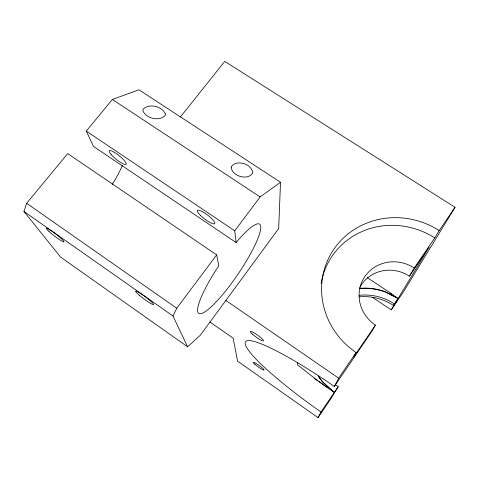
<?xml version="1.0" encoding="UTF-8"?>
<svg xmlns="http://www.w3.org/2000/svg" width="479" height="479" viewBox="0 0 479 479"><rect width="100%" height="100%" fill="white"/><g stroke="black" fill="none" stroke-linecap="round" stroke-linejoin="round"><path stroke-width="0.72" d="M280.52 182.271L278.676 228.579L200.36 335.162L187.6 346.808L60.534 257.043L23.95 211.443L26.656 203.312L67.695 153.585L216.688 254.906L218.795 265.737A53.995 10.31 -55.7 0 0 204.485 312.098A53.995 10.31 -55.7 0 0 255.984 243.009A53.995 10.31 -55.7 0 0 236.087 242.536L93.507 146.418L86.268 131.084L112.373 99.458L138.916 89.765L280.52 182.271L260.103 196.929L234.746 230.794L236.087 242.536M334.234 392.511L322.684 382.068A58.905 56.857 33.1 0 1 318.649 376.787M187.6 346.808L172.985 316.002L176.751 308.242L216.688 254.906M209.85 321.954L233.171 338.198L237.608 361.178L318.056 417.616L320.984 412.012L338.18 386.697A51.834 50.032 33.1 0 1 335.288 384.547M320.984 412.012A102.195 14.304 35 0 1 245.398 341.994A102.195 14.304 35 0 1 334.348 386.457L338.671 378.182L356.101 352.586A77.778 73.748 26.2 0 1 333.755 249.367A77.778 73.748 26.2 0 1 439.201 230.573L455.05 207.299L224.735 61.384L180.499 116.894M356.101 352.586L353.712 356.951L375.392 325.109A36.338 34.518 26.6 0 1 364.764 276.646A36.338 34.518 26.6 0 1 414.275 268L434.746 237.925L439.201 230.573M338.18 386.697L330.6 399.139L318.056 417.616M375.392 325.109L371.74 331.516L334.348 386.457M359.807 287.394A35.117 33.446 27.3 0 1 409.401 276.185L414.275 268M359.292 296.884A51.445 49.672 33.4 0 1 393.469 305.488L398.121 298.465L429.244 247.026L409.401 276.185M372.411 297.333L391.229 309.865L397.169 300.04L393.469 305.488M455.05 207.299L402.947 292.603L391.229 309.865M327.516 386.212L326.858 387.182L333.803 392.127L322.75 381.907A58.971 56.917 33.1 0 1 318.296 376.009M367.363 277.718L390.942 293.328L390.319 294.238L384.727 291.466A58.971 56.917 33.1 0 0 359.519 288.352M398.121 298.465L384.589 291.723A58.905 56.857 33.1 0 0 359.412 288.609M112.373 99.458L260.103 196.929M86.268 131.084L234.746 230.794M225.872 300.441L338.671 378.182M314.17 378.386L317.793 380.895M319.002 381.733L326.858 387.182L315.146 378.715L297.603 364.872L297.273 362.711M26.656 203.312L176.751 308.242M23.95 211.443L172.985 316.002M390.942 293.328L397.642 298.189L390.319 294.238L391.199 294.992M359.25 295.345A51.834 50.032 33.1 0 1 394.409 303.931M321.128 283.424A75.718 71.94 26.7 0 1 434.746 237.925M122.402 165.297A52.283 19.657 -55.3 0 1 112.14 184.427M231.201 167.015C231.501 176.152 248.266 181.194 252.708 172.799C252.062 163.818 235.907 158.944 231.201 167.015M165.393 113.918L165.177 115.445C159.459 121.774 145.826 118.505 142.88 110.685L143.167 109.158C149.047 103.099 162.243 106.248 165.393 113.918M252.325 334.067A8.023 1.233 35.8 0 0 263.264 340.982A8.023 1.233 35.8 0 0 255.205 333.534A8.023 1.233 35.8 0 0 252.325 334.067M254.834 364.244A6.682 0.856 35.7 0 0 263.941 370.153A6.682 0.856 35.7 0 0 257.235 364.172A6.682 0.856 35.7 0 0 254.834 364.244M111.254 154.669A10.819 2.323 38.8 0 0 125.797 164.513A10.819 2.323 38.8 0 0 116.044 153.424A10.819 2.323 38.8 0 0 111.254 154.669M200.372 215.305A10.861 2.461 37.3 0 0 214.724 223.651A10.861 2.461 37.3 0 0 203.252 212.131A10.861 2.461 37.3 0 0 200.372 215.305M49.002 231.501A11.107 1.198 37.5 0 0 63.719 241.865A11.107 1.198 37.5 0 0 52.69 231.752A11.107 1.198 37.5 0 0 49.002 231.501M139.293 295.232A11.155 1.269 36.8 0 0 153.496 304.512A11.155 1.269 36.8 0 0 140.934 293.711A11.155 1.269 36.8 0 0 139.293 295.232"/></g></svg>
